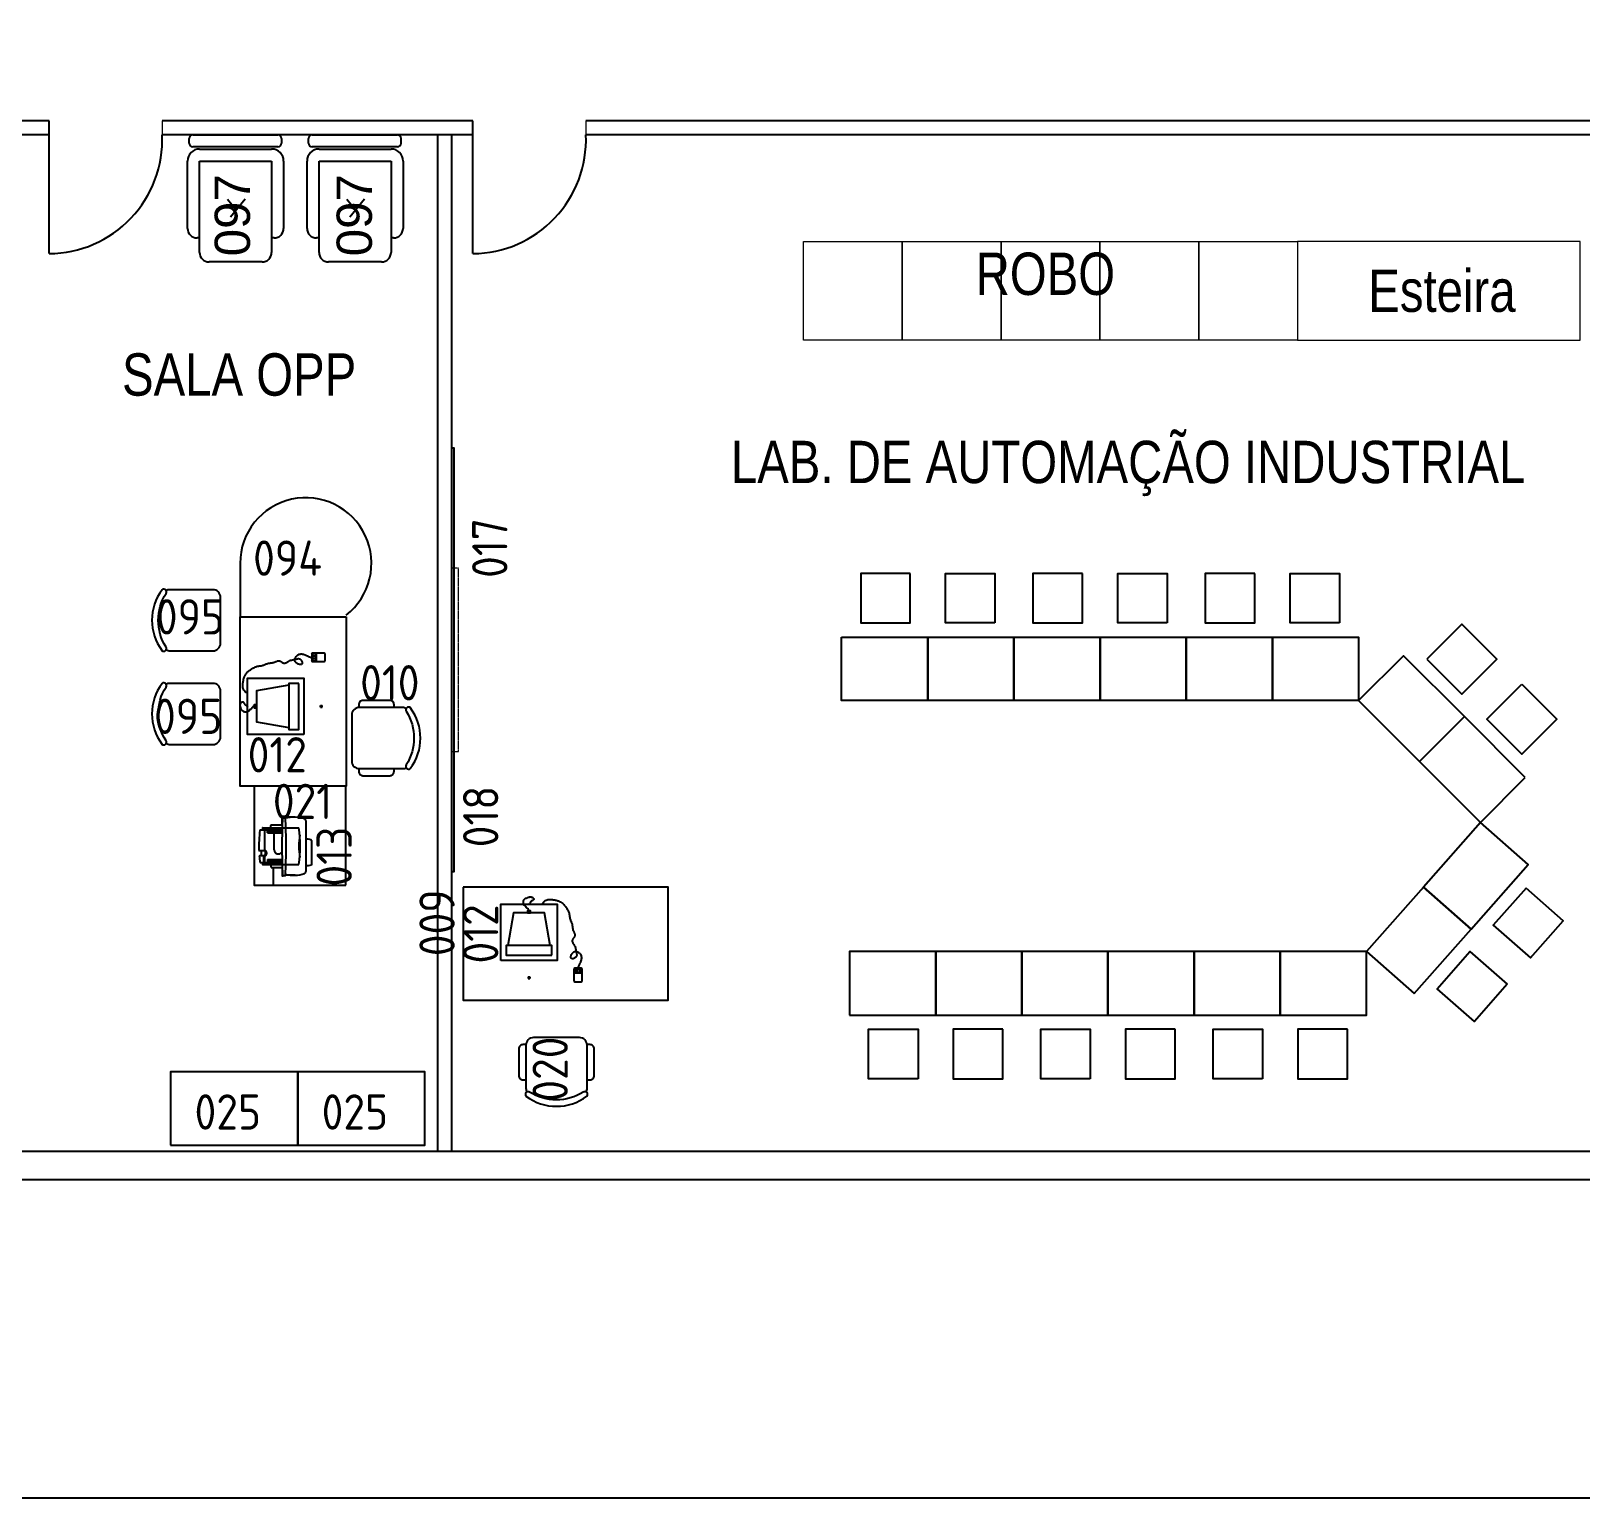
# Model space of a CAD drawing. Header units: millimetres. Extents: x 18768 to 1484868, y -11027 to 520152.
# Drawn here: x 1359111 to 1370086, y 196901 to 207292 of the extents above; entities that cross this region are included whole.
import ezdxf
from ezdxf.enums import TextEntityAlignment as Align

# ---------------------------------------------------------------- set-up
doc = ezdxf.new("R2010")
doc.units = ezdxf.units.MM
doc.linetypes.add('HIDDEN', pattern=[0.375, 0.25, -0.125])
for name, color, linetype in [('4-MOBILIA', 4, 'Continuous'), ('L018-SIMBOLO1', 3, 'Continuous'), ('L025-CONTORNO', 7, 'Continuous'), ('L025-TEXTO', 7, 'Continuous'), ('L035-ARRANJO-ADQUIRIR', 102, 'Continuous'), ('L035-ARRANJO-EXISTENTE', 180, 'Continuous'), ('L035-TEXTO', 40, 'Continuous'), ('PAREDES', 7, 'Continuous')]:
    doc.layers.add(name, color=color, linetype=linetype)
doc.layers.add('L035-DEMOLIÇÃO', color=40, linetype='Continuous', plot=False)
doc.styles.add('ISO-CP--18', font='isocp.shx', dxfattribs={"width": 0.75, "height": 180})
doc.styles.add('ISO-CP--25', font='isocp.shx', dxfattribs={"height": 250})
doc.styles.get("Standard").update_dxf_attribs({"font": 'arial.ttf'})

# ---------------------------------------------------------------- blocks, each defined once
blk = doc.blocks.new('BL_SENAI_id9320210400')
at = {"layer": 'L035-ARRANJO-ADQUIRIR', "color": 0}
for points in [[(-690, 550, -0.290756), (-310, 550, 0.829608), (-284, 579, 0.333333), (-716, 579, 0.829608), (-690, 550)], [(-710, 550, 0.129448), (-717, 523), (-717, 219, 0.414214), (-663, 164), (-338, 164, 0.414214), (-284, 219), (-284, 525, 0.120944), (-290, 550)], [(-717, 464), (-737, 464, 0.414214), (-767, 434), (-767, 244, 0.414214), (-737, 214), (-717, 214)], [(-284, 214), (-264, 214, 0.414214), (-234, 244), (-234, 434, 0.414214), (-264, 464), (-284, 464)]]:
    blk.add_lwpolyline(points, format="xyb", dxfattribs=at)
at = {"layer": 'L025-TEXTO', "style": 'ISO-CP--25'}
blk.add_attdef('rmp_mt_codmaterial', (15, 15), '', height=40, dxfattribs=at)
at = {"layer": 'L025-TEXTO', "style": 'ISO-CP--25', "flags": 1}
for tag in ['rmp_mt_nomeunid', 'rmp_mt_potencia', 'rmp_mt_cod']:
    blk.add_attdef(tag, (15, 15), '', height=40, dxfattribs=at)
blk = doc.blocks.new('BL_SENAI_id9370710510')
at = {"layer": 'L035-ARRANJO-ADQUIRIR', "color": 0}
for p, q in [((173, 95), (173, 119)), ((491, 168), (491, 85)), ((491, 142), (549, 142)), ((491, 141), (549, 141)), ((495, 168), (495, 145)), ((511, 168), (495, 168)), ((495, 145), (511, 145)), ((542, 174), (498, 174)), ((511, 145), (511, 168)), ((529, 168), (512, 168)), ((512, 168), (512, 145)), ((512, 145), (529, 145)), ((529, 145), (529, 168)), ((530, 168), (530, 145)), ((546, 168), (530, 168)), ((530, 145), (546, 145)), ((546, 145), (546, 168)), ((549, 85), (549, 168)), ((185, 107), (161, 107)), ((498, 78), (542, 78))]:
    blk.add_line(p, q, dxfattribs=at)
for points in [[(173, 581), (172, 586), (170, 590), (168, 593), (165, 596), (162, 598), (160, 599), (158, 600), (156, 602), (154, 603), (153, 604), (152, 606), (152, 607), (152, 609), (151, 610), (151, 611), (150, 612), (149, 613), (148, 614), (146, 615), (145, 616), (143, 617), (141, 618), (139, 620), (138, 622), (136, 624), (135, 627), (134, 630), (133, 633), (133, 637), (133, 640), (133, 644), (133, 647), (134, 650), (134, 653), (135, 656), (137, 658), (138, 661), (140, 663), (142, 665), (144, 667), (146, 668), (148, 670), (151, 671), (153, 672), (156, 673), (158, 674), (160, 675), (162, 676), (164, 676), (166, 677), (168, 678), (170, 678), (172, 679), (174, 679), (175, 679), (177, 680), (179, 680), (180, 680), (182, 680), (183, 680), (185, 680), (187, 680), (189, 679), (190, 679), (192, 678), (194, 678), (195, 677), (197, 676), (199, 675), (200, 674), (201, 672), (203, 671), (204, 670), (205, 669), (205, 667), (206, 666), (206, 665), (206, 664), (206, 663), (206, 662), (205, 660), (205, 659), (204, 658), (203, 658), (201, 657), (200, 656), (199, 655), (197, 654), (196, 653), (194, 653), (193, 652), (191, 651), (190, 650), (189, 649), (187, 648), (186, 647), (185, 645), (184, 644), (183, 642), (182, 640), (181, 637), (179, 635), (176, 632), (173, 629)], [(268, 629), (272, 638), (277, 645), (282, 650), (288, 655), (294, 657), (300, 659), (307, 661), (313, 661), (320, 662), (326, 662), (332, 661), (338, 661), (343, 660), (349, 659), (355, 658), (360, 657), (366, 656), (371, 654), (377, 652), (382, 651), (387, 649), (392, 646), (397, 644), (402, 641), (406, 637), (411, 634), (415, 630), (419, 626), (422, 621), (426, 617), (430, 612), (433, 607), (437, 602), (440, 597), (443, 591), (447, 586), (449, 580), (452, 575), (454, 570), (456, 565), (457, 560), (458, 555), (459, 550), (460, 545), (460, 540), (461, 535), (461, 531), (462, 526), (464, 521), (466, 516), (467, 511), (470, 507), (472, 502), (474, 496), (475, 491), (477, 486), (478, 481), (479, 475), (480, 470), (481, 465), (481, 459), (482, 454), (483, 449), (484, 445), (486, 440), (487, 436), (489, 432), (491, 428), (492, 425), (494, 421), (495, 418), (496, 415), (496, 411), (496, 408), (496, 405), (495, 402), (494, 398), (493, 395), (492, 393), (490, 390), (488, 387), (486, 385), (484, 382), (482, 380), (481, 377), (480, 375), (479, 372), (479, 369), (479, 366), (479, 362), (481, 359), (482, 355), (484, 352), (486, 348), (488, 345), (490, 342), (492, 338), (493, 336), (495, 333), (497, 331), (498, 329), (499, 327), (500, 326), (501, 325), (501, 325), (501, 324), (501, 324), (501, 324), (501, 324), (500, 323), (500, 322), (501, 319), (501, 316), (502, 312), (503, 308), (504, 303), (505, 298), (506, 293), (507, 287), (508, 283), (509, 278), (510, 275), (511, 271), (511, 268), (511, 265), (510, 262), (509, 259), (507, 257), (505, 254), (502, 251), (498, 248), (495, 246), (491, 244), (487, 242), (483, 241), (480, 241), (477, 241), (475, 242), (473, 243), (471, 245), (470, 247), (469, 250), (469, 253), (469, 256), (469, 259), (470, 262), (471, 265), (472, 268), (473, 271), (475, 274), (477, 277), (479, 280), (482, 283), (485, 286), (488, 289), (491, 291), (495, 293), (498, 294), (503, 294), (507, 293), (512, 292), (517, 290), (522, 287), (527, 283), (531, 279), (536, 274), (539, 269), (542, 263), (543, 257), (544, 251), (544, 245), (543, 239), (542, 233), (540, 227), (538, 221), (536, 216), (533, 210), (530, 205), (528, 199), (525, 194), (523, 189), (521, 183), (520, 177), (520, 174)], [(323, 336), (283, 566), (63, 566), (23, 336)]]:
    blk.add_lwpolyline(points, dxfattribs=at)
for points in [[(-27, 229), (-27, 629), (373, 629), (373, 229)], [(162, 566), (184, 566), (184, 581), (162, 581)], [(335, 266), (335, 336), (10, 336), (10, 266)]]:
    blk.add_lwpolyline(points, close=True, dxfattribs=at)
for centre, start, end in [((498, 168), 90, 180), ((542, 168), 0, 90), ((498, 85), 180, 270), ((542, 85), 270, 0)]:
    blk.add_arc(centre, 6.72, start, end, dxfattribs=at)
at = {"layer": 'L025-TEXTO', "style": 'ISO-CP--25'}
blk.add_attdef('rmp_mt_codmaterial', (15, 15), '', height=40, dxfattribs=at)
at = {"layer": 'L025-TEXTO', "style": 'ISO-CP--25', "flags": 1}
for tag in ['rmp_mt_nomeunid', 'rmp_mt_potencia', 'rmp_mt_cod']:
    blk.add_attdef(tag, (15, 15), '', height=40, dxfattribs=at)
blk = doc.blocks.new('BL_SENAI_id9320220810')
at = {"layer": 'L025-CONTORNO', "color": 0}
blk.add_lwpolyline([(-688, 238), (112, 238), (112, 1688), (-688, 1688)], close=True, dxfattribs=at)
at = {"layer": 'L025-TEXTO', "style": 'ISO-CP--25'}
blk.add_attdef('rmp_mt_codmaterial', (15, 15), '', height=40, dxfattribs=at)
at = {"layer": 'L025-TEXTO', "style": 'ISO-CP--25', "flags": 1}
for tag in ['rmp_mt_nomeunid', 'rmp_mt_potencia', 'rmp_mt_cod']:
    blk.add_attdef(tag, (15, 15), '', height=40, dxfattribs=at)
blk = doc.blocks.new('BL_SENAI_id9300159197')
at = {"layer": 'L025-CONTORNO', "color": 0, "linetype": 'HIDDEN', "lineweight": 9}
blk.add_lwpolyline([(-650, -50), (650, -50), (650, 0), (-650, 0)], close=True, dxfattribs=at)
at = {"layer": 'L025-TEXTO', "lineweight": 9, "style": 'ISO-CP--25'}
blk.add_attdef('rmp_mt_codmaterial', (15, 15), '', height=40, dxfattribs=at)
at = {"layer": 'L025-TEXTO', "lineweight": 9, "style": 'ISO-CP--25', "flags": 1}
for tag in ['rmp_mt_nomeunid', 'rmp_mt_potencia', 'rmp_mt_cod']:
    blk.add_attdef(tag, (15, 15), '', height=40, dxfattribs=at)
blk = doc.blocks.new('BL_SENAI_id9320290690')
at = {"layer": 'L025-CONTORNO', "color": 0}
blk.add_lwpolyline([(-3131, 134), (-131, 134), (-131, 152), (-3131, 152)], close=True, dxfattribs=at)
at = {"layer": 'L025-TEXTO', "style": 'ISO-CP--25'}
blk.add_attdef('rmp_mt_codmaterial', (15, 15), '', height=40, dxfattribs=at)
at = {"layer": 'L025-TEXTO', "style": 'ISO-CP--25', "flags": 1}
for tag in ['rmp_mt_nomeunid', 'rmp_mt_potencia', 'rmp_mt_cod']:
    blk.add_attdef(tag, (15, 15), '', height=40, dxfattribs=at)
blk = doc.blocks.new('BL_SENAI_id9320291110')
for p, q in [((-185, -49), (-185, 555)), ((-160, 580), (-126, 580)), ((-100, 555), (-100, -49)), ((0, 595), (477, 595)), ((-85, 0), (-85, 510)), ((0, 510), (647, 510)), ((0, 0), (0, 510)), ((545, 527), (545, 510)), ((715, 442), (715, 68)), ((647, 0), (0, 0)), ((-126, -74), (-160, -74)), ((477, -85), (0, -85)), ((545, 0), (545, -17))]:
    blk.add_line(p, q)
for centre, radius, start, end in [((-160, 555), 25.5, 90, 180), ((-126, 555), 25.5, 0, 90), ((0, 510), 85, 90, 180), ((477, 527), 68, 360, 90), ((647, 442), 68, 360, 90), ((0, 0), 85, 180, 270), ((647, 68), 68, 270, 0), ((-160, -49), 25.5, 180, 270), ((-126, -49), 25.5, 270, 360), ((477, -17), 68, 270, 360)]:
    blk.add_arc(centre, radius, start, end)
at = {"layer": 'L025-CONTORNO'}
for p, q in [((271, 322), (397, 219)), ((349, 259), (272, 198))]:
    blk.add_line(p, q, dxfattribs=at)
at = {"layer": 'L025-TEXTO'}
blk.add_attdef('rmp_mt_codmaterial', (89, 56), '', height=40, dxfattribs=at)
at = {"layer": 'L025-TEXTO', "flags": 1}
for tag in ['rmp_mt_nomeunid', 'rmp_mt_potencia', 'rmp_mt_cod']:
    blk.add_attdef(tag, (89, 56), '', height=40, dxfattribs=at)
blk = doc.blocks.new('BL_SENAI_id9320210370')
at = {"layer": 'L035-ARRANJO-ADQUIRIR', "color": 0}
for points in [[(-146, 159, 0.129448), (-139, 186), (-139, 490, 0.414214), (-193, 544), (-518, 544, 0.414214), (-572, 490), (-572, 184, 0.120944), (-566, 159)], [(-166, 158, -0.290756), (-546, 158, 0.829608), (-572, 130, 0.333333), (-140, 130, 0.829608), (-166, 158)]]:
    blk.add_lwpolyline(points, format="xyb", dxfattribs=at)
at = {"layer": 'L025-TEXTO', "style": 'ISO-CP--25'}
blk.add_attdef('rmp_mt_codmaterial', (15, 15), '', height=40, dxfattribs=at)
at = {"layer": 'L025-TEXTO', "style": 'ISO-CP--25', "flags": 1}
for tag in ['rmp_mt_nomeunid', 'rmp_mt_potencia', 'rmp_mt_cod']:
    blk.add_attdef(tag, (15, 15), '', height=40, dxfattribs=at)
blk = doc.blocks.new('BL_SENAI_id9320221610')
at = {"layer": 'L035-ARRANJO-ADQUIRIR', "color": 0}
blk.add_line((-640, -321), (-262, -321), dxfattribs=at)
blk.add_lwpolyline([(-262, 429), (938, 429), (938, -321), (-262, -321)], close=True, dxfattribs=at)
blk.add_arc((-640, 144), 465, 37.7997, 270, dxfattribs=at)
at = {"layer": 'L025-TEXTO', "style": 'ISO-CP--25'}
blk.add_attdef('rmp_mt_codmaterial', (15, 15), '', height=40, dxfattribs=at)
at = {"layer": 'L025-TEXTO', "style": 'ISO-CP--25', "flags": 1}
for tag in ['rmp_mt_nomeunid', 'rmp_mt_potencia', 'rmp_mt_cod']:
    blk.add_attdef(tag, (15, 15), '', height=40, dxfattribs=at)
blk = doc.blocks.new('BL_SENAI_id9320211380')
at = {"layer": 'L035-ARRANJO-ADQUIRIR', "color": 0}
for points in [[(388, -137, 0.129448), (395, -110), (395, 195, 0.414214), (341, 249), (16, 249, 0.414214), (-38, 195), (-38, -112, 0.120944), (-32, -137)], [(-38, 199), (-58, 199, 0.414214), (-88, 169), (-88, -21, 0.414214), (-58, -51), (-38, -51)], [(395, -51), (415, -51, 0.414214), (445, -21), (445, 169, 0.414214), (415, 199), (395, 199)], [(368, -137, -0.290756), (-12, -137, 0.829608), (-38, -166, 0.333333), (394, -166, 0.829608), (368, -137)]]:
    blk.add_lwpolyline(points, format="xyb", dxfattribs=at)
at = {"layer": 'L025-TEXTO', "style": 'ISO-CP--25'}
blk.add_attdef('rmp_mt_codmaterial', (15, 15), '', height=40, dxfattribs=at)
at = {"layer": 'L025-TEXTO', "style": 'ISO-CP--25', "flags": 1}
for tag in ['rmp_mt_nomeunid', 'rmp_mt_potencia', 'rmp_mt_cod']:
    blk.add_attdef(tag, (15, 15), '', height=40, dxfattribs=at)
blk = doc.blocks.new('BL_SENAI_id9370720080')
at = {"layer": 'L035-ARRANJO-EXISTENTE', "color": 0}
for p, q in [((-209, 167), (-209, 337)), ((-169, 28), (-169, 387)), ((136, 337), (-119, 337)), ((-92, 413), (-24, 413)), ((-21, 418), (-3, 418)), ((76, 357), (-1, 357)), ((0, 357), (0, 415)), ((79, 337), (79, 354)), ((139, 322), (139, 334)), ((154, 322), (0, 322)), ((104, 317), (0, 317)), ((104, 305), (0, 305)), ((104, 302), (0, 302)), ((55, 232), (55, 112)), ((104, 302), (104, 322)), ((124, 285), (124, 322)), ((124, 92), (124, 240)), ((124, 240), (161, 240)), ((126, 275), (158, 275)), ((132, 285), (132, 322)), ((104, 112), (0, 112)), ((104, 110), (0, 110)), ((104, 112), (104, 92)), ((136, 77), (-119, 77)), ((-92, 2), (-24, 2)), ((76, 57), (-1, 57)), ((104, 97), (0, 97)), ((154, 92), (0, 92)), ((0, 57), (0, 0)), ((79, 77), (79, 60)), ((139, 80), (139, 92)), ((-21, -3), (-3, -3))]:
    blk.add_line(p, q, dxfattribs=at)
for centre, radius, start, end in [((-154, 387), 15, 107.7571, 180), ((-82, 161), 252, 76.9063, 107.7571), ((721, 207), 850, 171.2026, 188.7974), ((4596, 207), 4625, 177.4284, 182.5716), ((-21, 415), 3, 90, 177.4284), ((-7, 415), 3, 2.5716, 90), ((-4624, 207), 4625, 357.4284, 2.5716), ((-3, 415), 3, 0, 90), ((76, 354), 3, 0, 90), ((136, 334), 3, 0, 90), ((-636, 207), 517, 351.0985, 8.9015), ((25, 232), 30, 0, 142.3429), ((137, 257), 28.3, 123.367, 236.633), ((137, 257), 20.8, 123.367, 227.8145), ((119, 285), 5, 303.367, 0), ((119, 230), 5, 0, 56.633), ((122, 240), 2, 0, 47.8145), ((119, 285), 12.5, 303.367, 0), ((-721, 207), 870, 2.1781, 4.441), ((154, 319), 3, 7.2919, 90), ((-721, 207), 885, 4.5759, 7.2919), ((-721, 207), 885, 352.7081, 1.9536), ((158, 278), 3, 270, 4.5759), ((161, 237), 3, 1.9536, 90), ((-154, 28), 15, 180, 252.2429), ((-82, 254), 252, 252.2429, 283.0937), ((-3, 0), 3, 270, 0), ((76, 60), 3, 270, 0), ((136, 80), 3, 270, 0), ((154, 95), 3, 270, 352.7081), ((-21, 0), 3, 182.5716, 270), ((-7, 0), 3, 270, 357.4284)]:
    blk.add_arc(centre, radius, start, end, dxfattribs=at)
at = {"layer": 'L035-ARRANJO-EXISTENTE', "color": 0, "extrusion": (0, 0, -1)}
blk.add_ellipse((-169, 337), major_axis=(40, 0), ratio=0.25, start_param=3.141593, end_param=4.712389, dxfattribs=at)
at = {"layer": 'L035-ARRANJO-EXISTENTE', "color": 0}
blk.add_ellipse((-169, 167), major_axis=(40, 0), ratio=0.25, start_param=3.141593, end_param=4.712389, dxfattribs=at)
at = {"layer": 'L025-TEXTO', "style": 'ISO-CP--18'}
blk.add_attdef('rmp_mt_codmaterial', (15, 15), '', height=40, dxfattribs=at)
at = {"layer": 'L025-TEXTO', "style": 'ISO-CP--18', "flags": 1}
for tag in ['rmp_mt_nomeunid', 'rmp_mt_potencia', 'rmp_mt_cod']:
    blk.add_attdef(tag, (15, 15), '', height=40, dxfattribs=at)
blk = doc.blocks.new('BL_SENAI_id9320220790')
at = {"layer": 'L025-CONTORNO', "color": 0}
blk.add_lwpolyline([(0, 0), (0, 700), (-650, 700), (-650, 0)], close=True, dxfattribs=at)
at = {"layer": 'L025-TEXTO', "style": 'ISO-CP--18'}
blk.add_attdef('rmp_mt_codmaterial', (15, 15), '', height=40, dxfattribs=at)
at = {"layer": 'L025-TEXTO', "style": 'ISO-CP--18', "flags": 1}
for tag in ['rmp_mt_nomeunid', 'rmp_mt_potencia', 'rmp_mt_cod']:
    blk.add_attdef(tag, (15, 15), '', height=40, dxfattribs=at)
blk = doc.blocks.new('BL_SENAI_id9320230440')
at = {"layer": 'L035-ARRANJO-ADQUIRIR', "color": 0}
blk.add_lwpolyline([(0, 520), (-900, 520), (-900, 0), (0, 0)], close=True, dxfattribs=at)
at = {"layer": 'L025-TEXTO', "style": 'ISO-CP--25'}
blk.add_attdef('rmp_mt_codmaterial', (15, 15), '', height=40, dxfattribs=at)
at = {"layer": 'L025-TEXTO', "style": 'ISO-CP--25', "flags": 1}
for tag in ['rmp_mt_nomeunid', 'rmp_mt_potencia', 'rmp_mt_cod']:
    blk.add_attdef(tag, (15, 15), '', height=40, dxfattribs=at)

msp = doc.modelspace()

# ---------------------------------------------------------------- linework, layer by layer
at = {"linetype": 'ByBlock', "lineweight": 15}
for p, q in [((1359240, 206555.995), (1359118.298, 206555.995)), ((1359240, 206555.995), (1359118.298, 206555.995)), ((1360040, 206654.995), (1360040.131, 206555.995)), ((1362240.298, 206555.995), (1362118.595, 206555.995)), ((1363040.298, 206654.995), (1363040.429, 206555.995)), ((1364580, 205801.395), (1365280, 205801.395)), ((1364580, 205101.395), (1364580, 205801.395)), ((1365280, 205801.395), (1365280, 205101.395)), ((1365280, 205801.395), (1365980, 205801.395)), ((1365280, 205101.395), (1365280, 205801.395)), ((1365980, 205801.395), (1365980, 205101.395)), ((1365980, 205801.395), (1366680, 205801.395)), ((1365980, 205101.395), (1365980, 205801.395)), ((1366680, 205801.395), (1366680, 205101.395)), ((1366680, 205801.395), (1367380, 205801.395)), ((1366680, 205101.395), (1366680, 205801.395)), ((1367380, 205801.395), (1367380, 205101.395)), ((1367380, 205801.395), (1368080, 205801.395)), ((1367380, 205101.395), (1367380, 205801.395)), ((1368080, 205801.395), (1368080, 205101.395)), ((1365280, 205101.395), (1364580, 205101.395)), ((1365980, 205101.395), (1365280, 205101.395)), ((1366680, 205101.395), (1365980, 205101.395)), ((1367380, 205101.395), (1366680, 205101.395)), ((1368080, 205101.395), (1367380, 205101.395))]:
    msp.add_line(p, q, dxfattribs=at)
msp.add_lwpolyline([(1368080, 205801.395), (1368080, 205101.395), (1370080, 205101.395), (1370080, 205801.395), (1368080, 205801.395)], dxfattribs=at)
at = {"layer": '4-MOBILIA', "linetype": 'Continuous'}
for points in [[(1365335.988, 203449.29), (1364985.988, 203449.29), (1364985.988, 203099.29), (1365335.988, 203099.29)], [(1365935.988, 203099.29), (1365585.988, 203099.29), (1365585.988, 203449.29), (1365935.988, 203449.29)], [(1366555.988, 203449.29), (1366205.988, 203449.29), (1366205.988, 203099.29), (1366555.988, 203099.29)], [(1367155.988, 203099.29), (1366805.988, 203099.29), (1366805.988, 203449.29), (1367155.988, 203449.29)], [(1367775.988, 203449.29), (1367425.988, 203449.29), (1367425.988, 203099.29), (1367775.988, 203099.29)], [(1368375.988, 203099.29), (1368025.988, 203099.29), (1368025.988, 203449.29), (1368375.988, 203449.29)], [(1368995.356, 202842.739), (1369242.843, 202595.252), (1369490.331, 202842.739), (1369242.843, 203090.226)], [(1369667.107, 202665.962), (1369914.595, 202418.475), (1369667.107, 202170.988), (1369419.62, 202418.475)], [(1369696.993, 201221.669), (1369465.563, 200959.104), (1369728.127, 200727.674), (1369959.558, 200990.238)], [(1369562.82, 200540.128), (1369331.39, 200277.564), (1369068.825, 200508.994), (1369300.256, 200771.558)], [(1365391.958, 199871.395), (1365041.958, 199871.395), (1365041.958, 200221.395), (1365391.958, 200221.395)], [(1365991.958, 200221.395), (1365641.958, 200221.395), (1365641.958, 199871.395), (1365991.958, 199871.395)], [(1366611.958, 199871.395), (1366261.958, 199871.395), (1366261.958, 200221.395), (1366611.958, 200221.395)], [(1367211.958, 200221.395), (1366861.958, 200221.395), (1366861.958, 199871.395), (1367211.958, 199871.395)], [(1367831.958, 199871.395), (1367481.958, 199871.395), (1367481.958, 200221.395), (1367831.958, 200221.395)], [(1368431.958, 200221.395), (1368081.958, 200221.395), (1368081.958, 199871.395), (1368431.958, 199871.395)]]:
    msp.add_lwpolyline(points, close=True, dxfattribs=at)
at = {"layer": '4-MOBILIA'}
for points in [[(1364850.988, 202999.29), (1365460.988, 202999.29), (1366070.988, 202999.29), (1366070.988, 202549.29), (1365460.988, 202549.29), (1364850.988, 202549.29)], [(1365460.988, 202999.29), (1365460.988, 202549.29)], [(1366070.988, 202999.29), (1366680.988, 202999.29), (1367290.988, 202999.29), (1367290.988, 202549.29), (1366680.988, 202549.29), (1366070.988, 202549.29)], [(1366680.988, 202999.29), (1366680.988, 202549.29)], [(1367290.988, 202999.29), (1367900.988, 202999.29), (1368510.988, 202999.29), (1368510.988, 202549.29), (1367900.988, 202549.29), (1367290.988, 202549.29)], [(1367900.988, 202999.29), (1367900.988, 202549.29)], [(1369691.856, 202004.817), (1369260.521, 202436.153), (1368829.186, 202867.488), (1368510.988, 202549.29), (1368942.323, 202117.955), (1369373.658, 201686.619)], [(1369260.521, 202436.153), (1368942.323, 202117.955)], [(1368904.541, 200473.842), (1369307.891, 200931.454), (1369711.241, 201389.066), (1369373.658, 201686.619), (1368970.308, 201229.007), (1368566.958, 200771.395)], [(1369307.891, 200931.454), (1368970.308, 201229.007)], [(1364906.958, 200321.395), (1365516.958, 200321.395), (1366126.958, 200321.395), (1366126.958, 200771.395), (1365516.958, 200771.395), (1364906.958, 200771.395)], [(1365516.958, 200321.395), (1365516.958, 200771.395)], [(1366126.958, 200321.395), (1366736.958, 200321.395), (1367346.958, 200321.395), (1367346.958, 200771.395), (1366736.958, 200771.395), (1366126.958, 200771.395)], [(1366736.958, 200321.395), (1366736.958, 200771.395)], [(1367346.958, 200321.395), (1367956.958, 200321.395), (1368566.958, 200321.395), (1368566.958, 200771.395), (1367956.958, 200771.395), (1367346.958, 200771.395)], [(1367956.958, 200321.395), (1367956.958, 200771.395)]]:
    msp.add_lwpolyline(points, close=True, dxfattribs=at)
at = {"layer": 'L018-SIMBOLO1'}
msp.add_line((1360826.89, 201372.606), (1360826.89, 201247.606), dxfattribs=at)
at = {"layer": 'L035-DEMOLIÇÃO', "linetype": 'ByBlock', "lineweight": -2}
msp.add_lwpolyline([(1437540.298, 196901.407), (1345642.017, 196901.407), (1345642.017, 234430), (1437540.298, 234430)], close=True, dxfattribs=at)
at = {"layer": 'PAREDES'}
for p, q in [((1359240, 206654.995), (1355040, 206654.995)), ((1359240, 206555.995), (1355040.131, 206555.995)), ((1359240, 205714.995), (1359240, 206654.995)), ((1362240.298, 206654.995), (1360040, 206654.995)), ((1362240.298, 206555.995), (1360040.131, 206555.995)), ((1361990.298, 206555.995), (1361990.298, 199355.995)), ((1362089.298, 206555.995), (1362089.298, 199355.995)), ((1362240.298, 205714.995), (1362240.298, 206654.995)), ((1364445.29, 206654.995), (1363040.298, 206654.995)), ((1365310, 206555.995), (1363040.429, 206555.995)), ((1378364.298, 206654.995), (1364445.29, 206654.995)), ((1378364.298, 206555.995), (1365235.29, 206555.995)), ((1379289.298, 199355.995), (1354225.087, 199355.995)), ((1379388.298, 199155.995), (1354225.087, 199155.995))]:
    msp.add_line(p, q, dxfattribs=at)
for centre in [(1359232.395, 206523.354), (1362232.693, 206523.354)]:
    msp.add_arc(centre, 808.395, 270.5389939, 2.3140764, dxfattribs=at)

# ---------------------------------------------------------------- block references
at = {"layer": 'L035-ARRANJO-ADQUIRIR'}
ref = msp.add_blockref('BL_SENAI_id9320291110', (1360305, 206370.979), dxfattribs=dict(at, rotation=270))
ref.add_attrib('rmp_mt_codmaterial', '097', (1360661.658, 205696.172), dxfattribs={"layer": 'L025-TEXTO', "height": 250, "rotation": 90})
ref = msp.add_blockref('BL_SENAI_id9320291110', (1361150.664, 206370.979), dxfattribs=dict(at, rotation=270))
ref.add_attrib('rmp_mt_codmaterial', '097', (1361525.147, 205696.172), dxfattribs={"layer": 'L025-TEXTO', "height": 250, "rotation": 90})
ref = msp.add_blockref('BL_SENAI_id9320290690', (1361954.908, 201207.045), dxfattribs=dict(at, rotation=270))
ref.add_attrib('rmp_mt_codmaterial', '018', dxfattribs={"layer": 'L025-TEXTO', "height": 250, "rotation": 90, "style": 'ISO-CP--25'}).set_placement((1362295.01, 201728.199), align=Align.MIDDLE)
ref = msp.add_blockref('BL_SENAI_id9320221610', (1360912.938, 202881.329), dxfattribs=dict(at, rotation=270))
ref.add_attrib('rmp_mt_codmaterial', '094', dxfattribs={"layer": 'L025-TEXTO', "height": 250, "style": 'ISO-CP--25'}).set_placement((1360927.938, 203559.012), align=Align.MIDDLE)
ref = msp.add_blockref('BL_SENAI_id9300159197', (1362089.298, 202837.979), dxfattribs=dict(at, rotation=90))
ref.add_attrib('rmp_mt_codmaterial', '017', dxfattribs={"layer": 'L025-TEXTO', "lineweight": 9, "height": 250, "rotation": 90, "style": 'ISO-CP--25'}).set_placement((1362359.563, 203630.275), align=Align.MIDDLE)
ref = msp.add_blockref('BL_SENAI_id9320210370', (1359909.375, 202762.777), dxfattribs=dict(at, rotation=270))
ref.add_attrib('rmp_mt_codmaterial', '095', dxfattribs={"layer": 'L025-TEXTO', "height": 250, "style": 'ISO-CP--25'}).set_placement((1360236.791, 203142.733), align=Align.MIDDLE)
ref = msp.add_blockref('BL_SENAI_id9370710510', (1361272.93, 202335.452), dxfattribs=dict(at, rotation=90))
ref.add_attrib('rmp_mt_codmaterial', '012', dxfattribs={"layer": 'L025-TEXTO', "height": 250, "style": 'ISO-CP--25'}).set_placement((1360855.052, 202165.87), align=Align.MIDDLE)
ref = msp.add_blockref('BL_SENAI_id9320211380', (1361630.768, 202105.674), dxfattribs=dict(at, rotation=90))
ref.add_attrib('rmp_mt_codmaterial', '010', dxfattribs={"layer": 'L025-TEXTO', "height": 250, "style": 'ISO-CP--25'}).set_placement((1361651.99, 202550.927), align=Align.CENTER)
ref = msp.add_blockref('BL_SENAI_id9320210370', (1359909.375, 202099.442), dxfattribs=dict(at, rotation=270))
ref.add_attrib('rmp_mt_codmaterial', '095', dxfattribs={"layer": 'L025-TEXTO', "height": 250, "style": 'ISO-CP--25'}).set_placement((1360223.815, 202438.214), align=Align.MIDDLE)
ref = msp.add_blockref('BL_SENAI_id9320220790', (1361341.498, 201242.909), dxfattribs=at)
ref.add_attrib('rmp_mt_codmaterial', '021', dxfattribs={"layer": 'L025-TEXTO', "height": 250, "style": 'ISO-CP--18'}).set_placement((1361033.634, 201835.426), align=Align.MIDDLE)
ref = msp.add_blockref('BL_SENAI_id9370720080', (1360888.808, 201725.358), dxfattribs=dict(at, rotation=180))
ref.add_attrib('rmp_mt_codmaterial', '013', dxfattribs={"layer": 'L025-TEXTO', "height": 250, "rotation": 90, "style": 'ISO-CP--18'}).set_placement((1361382.901, 201444.32), align=Align.CENTER)
ref = msp.add_blockref('BL_SENAI_id9320220810', (1361934.072, 200540.18), dxfattribs=dict(at, rotation=270.0000000000381))
ref.add_attrib('rmp_mt_codmaterial', '009', dxfattribs={"layer": 'L025-TEXTO', "height": 250, "rotation": 90, "style": 'ISO-CP--25'}).set_placement((1362111.218, 200975.611), align=Align.CENTER)
ref = msp.add_blockref('BL_SENAI_id9370710510', (1362464.875, 200479.212), dxfattribs=at)
ref.add_attrib('rmp_mt_codmaterial', '012', dxfattribs={"layer": 'L025-TEXTO', "height": 250, "rotation": 90, "style": 'ISO-CP--25'}).set_placement((1362295.293, 200897.09), align=Align.MIDDLE)
ref = msp.add_blockref('BL_SENAI_id9320210400', (1362331.868, 200326.781), dxfattribs=dict(at, rotation=180.0000000000381))
ref.add_attrib('rmp_mt_codmaterial', '020', dxfattribs={"layer": 'L025-TEXTO', "height": 250, "rotation": 90, "style": 'ISO-CP--25'}).set_placement((1362787.298, 199939.218), align=Align.MIDDLE)
ref = msp.add_blockref('BL_SENAI_id9320230440', (1360100, 199920), dxfattribs=dict(at, rotation=180))
ref.add_attrib('rmp_mt_codmaterial', '025', dxfattribs={"layer": 'L025-TEXTO', "height": 250, "style": 'ISO-CP--25'}).set_placement((1360504.546, 199635.682), align=Align.MIDDLE)
ref = msp.add_blockref('BL_SENAI_id9320230440', (1361000, 199920), dxfattribs=dict(at, rotation=180))
ref.add_attrib('rmp_mt_codmaterial', '025', dxfattribs={"layer": 'L025-TEXTO', "height": 250, "style": 'ISO-CP--25'}).set_placement((1361404.546, 199635.682), align=Align.MIDDLE)

# ---------------------------------------------------------------- texts
at = {"layer": 'L035-TEXTO', "width": 0.8}
for s, p in [('ROBO', (1365800, 205422.56)), ('Esteira', (1368580, 205302.56)), ('SALA OPP', (1359755.784, 204709.144)), ('LAB. DE AUTOMAÇÃO INDUSTRIAL', (1364066.961, 204089.612))]:
    msp.add_text(s, height=300, dxfattribs=at).set_placement(p)

doc.saveas('drawing.dxf')
